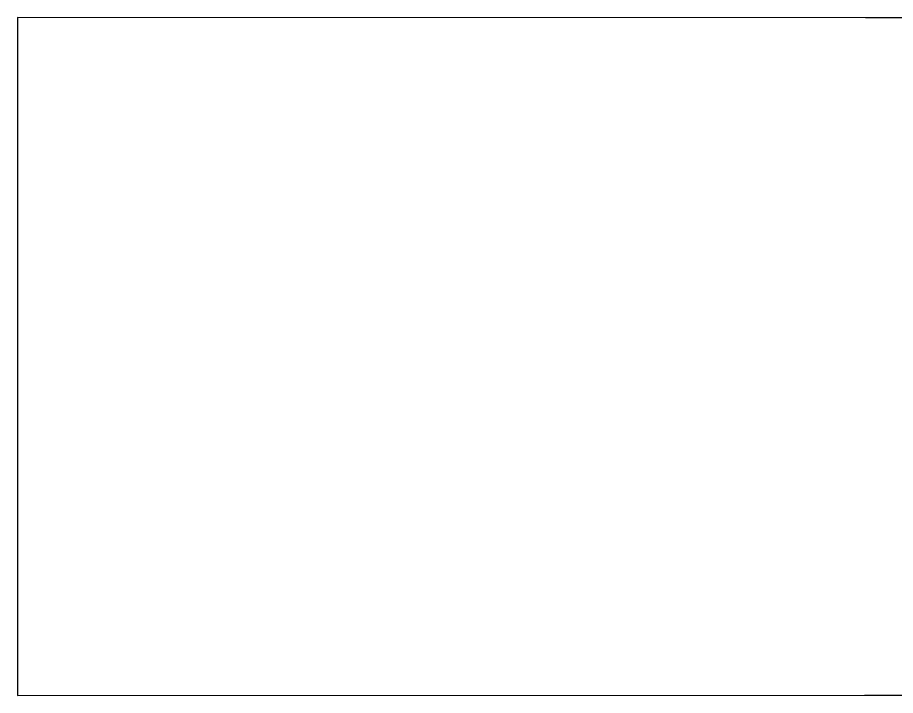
# Model space of a CAD drawing. Header units: centimetres. Extents: x -43.7 to 43.7, y -16.9 to 16.9.
# Drawn here: x -43.66 to 0, y -16.87 to 16.87 of the extents above; entities that cross this region are included whole.
import ezdxf

# ---------------------------------------------------------------- set-up
doc = ezdxf.new("R2010")
doc.units = ezdxf.units.CM
doc.header["$MEASUREMENT"] = 0
doc.layers.add('Layer 1', color=7, linetype='Continuous')

msp = doc.modelspace()

# ---------------------------------------------------------------- linework, layer by layer
at = {"layer": 'Layer 1'}
msp.add_open_spline([(-43.65625, -0.00008), (-43.65625, -0.00008), (-43.65625, 16.86732), (-43.65625, 16.86732), (-43.65625, 16.86732), (-43.65625, 16.86732), (-1.48828, 16.86015), (-1.48828, 16.86015), (-1.48828, 16.86015), (-1.48828, 16.86015), (40.67969, 16.85299), (40.67969, 16.85299), (40.67969, 16.85299), (40.67969, 16.85299), (40.90458, 16.79616), (40.90458, 16.79616), (40.90458, 16.79616), (42.3189, 16.43882), (43.30027, 15.4318), (43.59432, 14.03615), (43.59432, 14.03615), (43.65869, 13.73059), (43.6591, 13.05649), (43.59509, 12.73487), (43.59509, 12.73487), (43.383, 11.66901), (42.70922, 10.76951), (41.76118, 10.28657), (41.76118, 10.28657), (41.61747, 10.21336), (41.43632, 10.13279), (41.35861, 10.10751), (41.35861, 10.10751), (41.28091, 10.08224), (41.22733, 10.05294), (41.23955, 10.0424), (41.23955, 10.0424), (41.25177, 10.03185), (41.3213, 10.00163), (41.39406, 9.97524), (41.39406, 9.97524), (41.83926, 9.81377), (42.31566, 9.49911), (42.67082, 9.13197), (42.67082, 9.13197), (43.14567, 8.6411), (43.44775, 8.0643), (43.59432, 7.36865), (43.59432, 7.36865), (43.65869, 7.06309), (43.6591, 6.38899), (43.59509, 6.06737), (43.59509, 6.06737), (43.3508, 4.83971), (42.48152, 3.82919), (41.32501, 3.42844), (41.32501, 3.42844), (41.32501, 3.42844), (41.11302, 3.35499), (41.11302, 3.35499), (41.11302, 3.35499), (41.11302, 3.35499), (41.31969, 3.2817), (41.31969, 3.2817), (41.31969, 3.2817), (42.49005, 2.86664), (43.3324, 1.89141), (43.59432, 0.64823), (43.59432, 0.64823), (43.65869, 0.34268), (43.6591, -0.33143), (43.59509, -0.65305), (43.59509, -0.65305), (43.3508, -1.88071), (42.48152, -2.89123), (41.32501, -3.29197), (41.32501, -3.29197), (41.32501, -3.29197), (41.11302, -3.36543), (41.11302, -3.36543), (41.11302, -3.36543), (41.11302, -3.36543), (41.31969, -3.43872), (41.31969, -3.43872), (41.31969, -3.43872), (42.49005, -3.85378), (43.3324, -4.829), (43.59432, -6.07219), (43.59432, -6.07219), (43.65869, -6.37774), (43.6591, -7.05184), (43.59509, -7.37347), (43.59509, -7.37347), (43.383, -8.43931), (42.70937, -9.33862), (41.76118, -9.82181), (41.76118, -9.82181), (41.61747, -9.89505), (41.45227, -9.96992), (41.39406, -9.9882), (41.39406, -9.9882), (41.23058, -10.03953), (41.2307, -10.04474), (41.39696, -10.10728), (41.39696, -10.10728), (41.86383, -10.2829), (42.31301, -10.58002), (42.67082, -10.94991), (42.67082, -10.94991), (43.14567, -11.44078), (43.44775, -12.01757), (43.59432, -12.71323), (43.59432, -12.71323), (43.65869, -13.01878), (43.6591, -13.69289), (43.59509, -14.01451), (43.59509, -14.01451), (43.31369, -15.42863), (42.27489, -16.47187), (40.82521, -16.7962), (40.82521, -16.7962), (40.82521, -16.7962), (40.57385, -16.85243), (40.57385, -16.85243), (40.57385, -16.85243), (40.57385, -16.85243), (-1.5412, -16.85996), (-1.5412, -16.85996), (-1.5412, -16.85996), (-1.5412, -16.85996), (-43.65625, -16.86748), (-43.65625, -16.86748), (-43.65625, -16.86748), (-43.65625, -16.86748), (-43.65625, -0.00008), (-43.65625, -0.00008)], degree=3, knots=[0, 0, 0, 0, 0.02857143, 0.02857143, 0.02857143, 0.02857143, 0.05714286, 0.05714286, 0.05714286, 0.05714286, 0.08571429, 0.08571429, 0.08571429, 0.08571429, 0.11428571, 0.11428571, 0.11428571, 0.11428571, 0.14285714, 0.14285714, 0.14285714, 0.14285714, 0.17142857, 0.17142857, 0.17142857, 0.17142857, 0.2, 0.2, 0.2, 0.2, 0.22857143, 0.22857143, 0.22857143, 0.22857143, 0.25714286, 0.25714286, 0.25714286, 0.25714286, 0.28571429, 0.28571429, 0.28571429, 0.28571429, 0.31428571, 0.31428571, 0.31428571, 0.31428571, 0.34285714, 0.34285714, 0.34285714, 0.34285714, 0.37142857, 0.37142857, 0.37142857, 0.37142857, 0.4, 0.4, 0.4, 0.4, 0.42857143, 0.42857143, 0.42857143, 0.42857143, 0.45714286, 0.45714286, 0.45714286, 0.45714286, 0.48571429, 0.48571429, 0.48571429, 0.48571429, 0.51428571, 0.51428571, 0.51428571, 0.51428571, 0.54285714, 0.54285714, 0.54285714, 0.54285714, 0.57142857, 0.57142857, 0.57142857, 0.57142857, 0.6, 0.6, 0.6, 0.6, 0.62857143, 0.62857143, 0.62857143, 0.62857143, 0.65714286, 0.65714286, 0.65714286, 0.65714286, 0.68571429, 0.68571429, 0.68571429, 0.68571429, 0.71428571, 0.71428571, 0.71428571, 0.71428571, 0.74285714, 0.74285714, 0.74285714, 0.74285714, 0.77142857, 0.77142857, 0.77142857, 0.77142857, 0.8, 0.8, 0.8, 0.8, 0.82857143, 0.82857143, 0.82857143, 0.82857143, 0.85714286, 0.85714286, 0.85714286, 0.85714286, 0.88571429, 0.88571429, 0.88571429, 0.88571429, 0.91428571, 0.91428571, 0.91428571, 0.91428571, 0.94285714, 0.94285714, 0.94285714, 0.94285714, 1, 1, 1, 1], dxfattribs=at)

doc.saveas('drawing.dxf')
